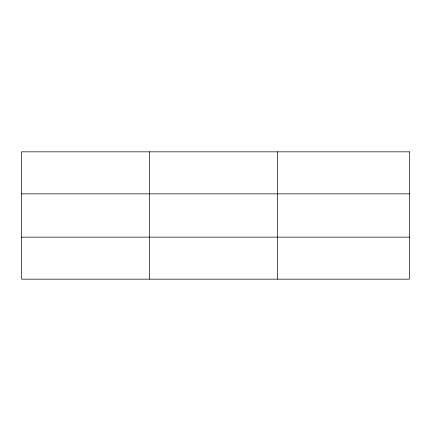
<?xml version="1.0" encoding="UTF-8"?>
<svg xmlns="http://www.w3.org/2000/svg" width="431" height="431" viewBox="0 0 431 431"><rect width="100%" height="100%" fill="white"/><g stroke="black" fill="none" stroke-linecap="round" stroke-linejoin="round"><path stroke-width="0.65" d="M149.557 151.836L149.557 279.164M277.564 151.836L277.564 279.164M21.55 193.853L409.45 193.853M21.55 237.147L409.45 237.147M409.45 151.836L409.45 279.164L21.55 279.164L21.55 151.836L409.45 151.836"/></g></svg>
